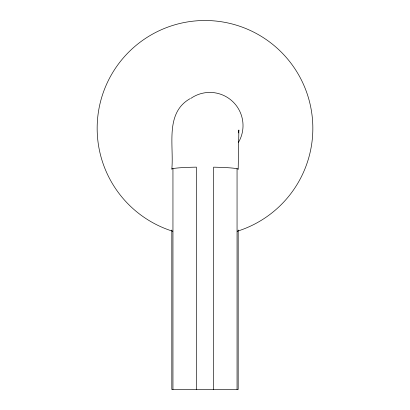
<?xml version="1.0" encoding="UTF-8"?>
<svg xmlns="http://www.w3.org/2000/svg" width="410" height="410" viewBox="0 0 410 410"><rect width="100%" height="100%" fill="white"/><g stroke="black" fill="none" stroke-linecap="round" stroke-linejoin="round"><path stroke-width="0.61" d="M172.953 168.546L172.948 389.5M237.057 168.597L237.052 389.5M238.425 132.942L238.881 129.965L238.184 169.304A33.246 2.173 0.1 0 0 213.589 167.167L213.589 389.5M189.989 98.718C164.702 113.098 174.06 145.642 171.816 169.207A33.236 2.173 0.1 0 1 196.41 167.142L196.41 389.5M238.184 230.025L238.184 389.5L171.816 389.5L171.816 230.025M172.805 231.271A107.845 107.845 0 0 1 117.521 65.277A107.845 107.845 0 0 1 292.479 65.277A107.845 107.845 0 0 1 237.195 231.271M190.763 98.456A33.184 33.169 60.5 0 1 238.507 142.326"/></g></svg>
